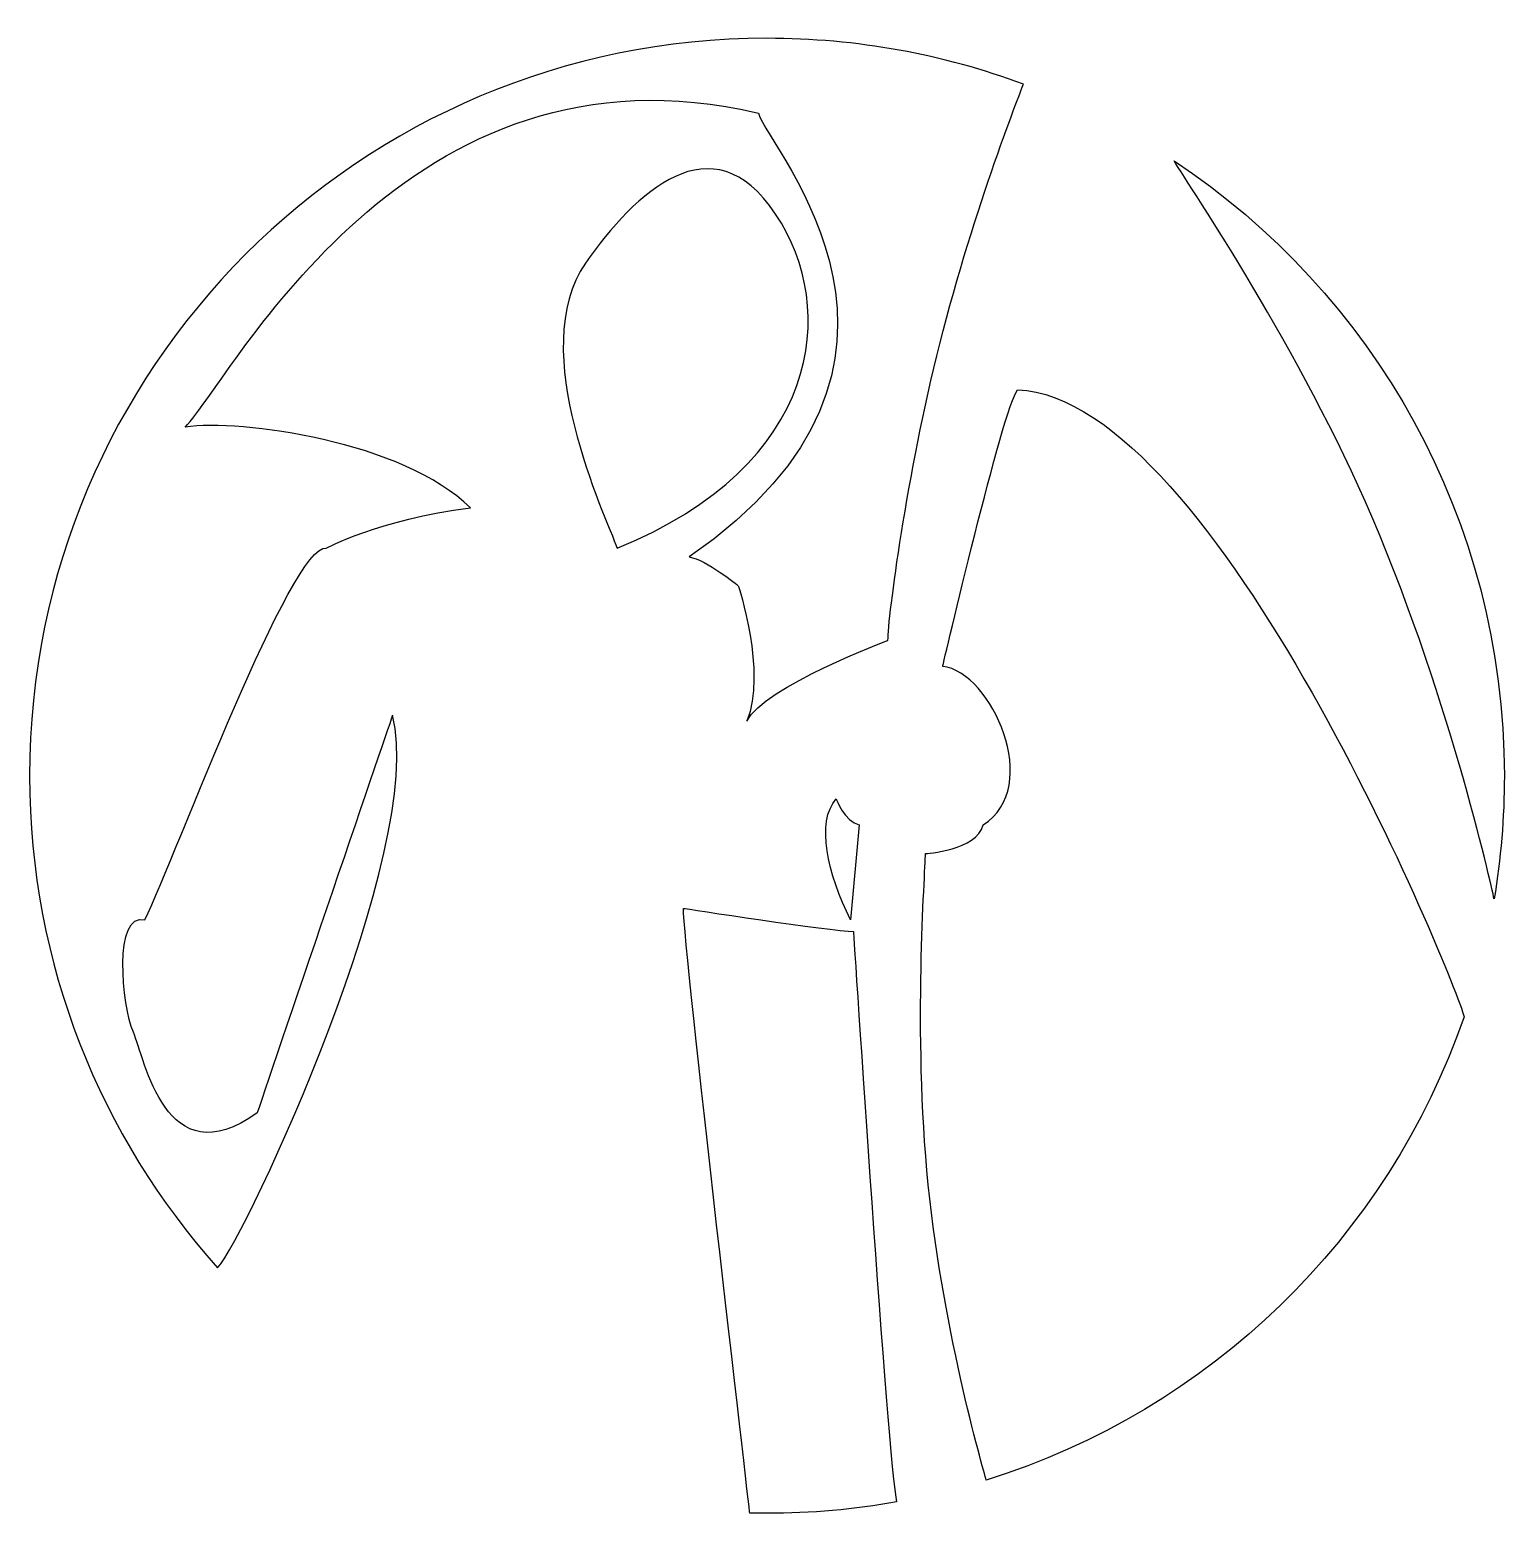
# Model space of a CAD drawing. Header units: centimetres. Extents: x -9.8 to 9.8, y -9.8 to 10.
import ezdxf

# ---------------------------------------------------------------- set-up
doc = ezdxf.new("R2010")
doc.units = ezdxf.units.CM
doc.header["$MEASUREMENT"] = 0
doc.layers.add('Camada 1', color=7, linetype='Continuous')

msp = doc.modelspace()

# ---------------------------------------------------------------- linework, layer by layer
at = {"layer": 'Camada 1'}
for points, knots in [([(-7.33748, -6.56894), (-8.89876, -4.82621), (-9.84824, -2.52397), (-9.84824, 0), (-9.84824, 0), (-9.84824, 5.43907), (-5.43907, 9.84824), (0, 9.84824), (0, 9.84824), (1.20454, 9.84824), (2.3586, 9.63197), (3.42543, 9.23615), (3.42543, 9.23615), (3.42543, 9.23615), (2.77225, 7.60068), (2.30817, 5.77045), (2.30817, 5.77045), (1.86806, 4.03465), (1.6157, 2.10766), (1.6157, 1.80808), (1.6157, 1.80808), (1.6157, 1.80808), (-0.0385, 1.19255), (-0.2693, 0.73093), (-0.2693, 0.73093), (-0.00001, 1.3849), (-0.38471, 2.53899), (-0.38471, 2.53899), (-0.38471, 2.53899), (-0.38471, 2.53899), (-0.80788, 2.88522), (-1.03871, 2.92369), (-1.03871, 2.92369), (2.69287, 5.50116), (0.03844, 8.34791), (-0.11542, 8.84803), (-0.11542, 8.84803), (-4.80872, 9.96365), (-7.1169, 5.34728), (-7.77087, 4.65484), (-7.77087, 4.65484), (-7.03996, 4.77025), (-4.8472, 4.46249), (-3.96238, 3.57769), (-3.96238, 3.57769), (-5.19341, 3.42381), (-5.88585, 3.03913), (-5.88585, 3.03913), (-5.88585, 3.03913), (-6.3475, 3.11607), (-7.88629, -1.03865), (-8.30946, -1.92345), (-8.30946, -1.92345), (-8.73263, -1.80807), (-8.61722, -3.07754), (-8.46334, -3.42377), (-8.46334, -3.42377), (-8.30946, -3.77), (-8.04017, -5.38571), (-6.80914, -4.50092), (-6.80914, -4.50092), (-6.53985, -3.69307), (-5.00108, 0.80787), (-5.00108, 0.80787), (-5.00108, 0.80787), (-4.53943, -0.96173), (-6.95277, -6.14579), (-7.33748, -6.56894)], [0, 0, 0, 0, 0.05555556, 0.05555556, 0.05555556, 0.05555556, 0.11111111, 0.11111111, 0.11111111, 0.11111111, 0.16666667, 0.16666667, 0.16666667, 0.16666667, 0.22222222, 0.22222222, 0.22222222, 0.22222222, 0.27777778, 0.27777778, 0.27777778, 0.27777778, 0.33333333, 0.33333333, 0.33333333, 0.33333333, 0.38888889, 0.38888889, 0.38888889, 0.38888889, 0.44444444, 0.44444444, 0.44444444, 0.44444444, 0.5, 0.5, 0.5, 0.5, 0.55555556, 0.55555556, 0.55555556, 0.55555556, 0.61111111, 0.61111111, 0.61111111, 0.61111111, 0.66666667, 0.66666667, 0.66666667, 0.66666667, 0.72222222, 0.72222222, 0.72222222, 0.72222222, 0.77777778, 0.77777778, 0.77777778, 0.77777778, 0.83333333, 0.83333333, 0.83333333, 0.83333333, 0.88888889, 0.88888889, 0.88888889, 0.88888889, 1, 1, 1, 1]), ([(-2.00044, 3.03911), (-2.15432, 3.46228), (-3.23147, 5.69352), (-2.42361, 6.8476), (-2.42361, 6.8476), (-1.76252, 7.79203), (-0.73094, 8.77107), (0.11538, 7.50157), (0.11538, 7.50157), (0.96173, 6.2321), (0.73091, 4.15473), (-2.00044, 3.03911)], [0, 0, 0, 0, 0.25, 0.25, 0.25, 0.25, 0.5, 0.5, 0.5, 0.5, 1, 1, 1, 1]), ([(8.07863, 3.46228), (9.16279, 0.92479), (9.71172, -1.64365), (9.71172, -1.64365), (9.71172, -1.64365), (9.80152, -1.10914), (9.84825, -0.56005), (9.84825, 0.00002), (9.84825, 0.00002), (9.84825, 3.42942), (8.09536, 6.4494), (5.43672, 8.2129), (5.43672, 8.2129), (5.66311, 7.84685), (7.13878, 5.66208), (8.07863, 3.46228)], [0, 0, 0, 0, 0.2, 0.2, 0.2, 0.2, 0.4, 0.4, 0.4, 0.4, 0.6, 0.6, 0.6, 0.6, 1, 1, 1, 1]), ([(2.15432, -5.46269), (2.35466, -7.46), (2.92928, -9.40525), (2.92928, -9.40525), (2.92928, -9.40525), (5.91531, -8.4763), (8.29196, -6.16453), (9.31018, -3.21903), (9.31018, -3.21903), (9.19424, -2.73135), (6.00125, 5.03952), (3.34684, 5.15493), (3.34684, 5.15493), (3.15449, 4.92411), (2.34664, 1.46185), (2.34664, 1.46185), (2.34664, 1.46185), (3.00064, 1.38491), (3.69308, -0.15388), (2.8852, -0.654), (2.8852, -0.654), (2.80826, -1.00023), (2.11582, -1.03868), (2.11582, -1.03868), (2.11582, -1.03868), (2.11585, -1.29238), (1.94802, -3.40622), (2.15432, -5.46269)], [0, 0, 0, 0, 0.125, 0.125, 0.125, 0.125, 0.25, 0.25, 0.25, 0.25, 0.375, 0.375, 0.375, 0.375, 0.5, 0.5, 0.5, 0.5, 0.625, 0.625, 0.625, 0.625, 0.75, 0.75, 0.75, 0.75, 1, 1, 1, 1]), ([(1.11562, -1.92347), (1.11562, -1.92347), (1.23103, -0.654), (1.23103, -0.654), (1.23103, -0.654), (1.03865, -0.61553), (0.92327, -0.30777), (0.92327, -0.30777), (0.92327, -0.30777), (0.654, -0.6155), (0.80785, -1.30797), (1.11562, -1.92347)], [0, 0, 0, 0, 0.25, 0.25, 0.25, 0.25, 0.5, 0.5, 0.5, 0.5, 1, 1, 1, 1]), ([(-0.22945, -9.84565), (-0.1532, -9.84737), (-0.07671, -9.84824), (0, -9.84824), (0, -9.84824), (0.59079, -9.84824), (1.16941, -9.7962), (1.73157, -9.6965), (1.73157, -9.6965), (1.61571, -9.19427), (1.15409, -2.07737), (1.15409, -2.07737), (1.15409, -2.07737), (0.8848, -2.07737), (-1.11561, -1.76961), (-1.11561, -1.76961), (-1.11561, -1.76961), (-1.11562, -2.2697), (-0.22945, -9.84565), (-0.22945, -9.84565)], [0, 0, 0, 0, 0.16666667, 0.16666667, 0.16666667, 0.16666667, 0.33333333, 0.33333333, 0.33333333, 0.33333333, 0.5, 0.5, 0.5, 0.5, 0.66666667, 0.66666667, 0.66666667, 0.66666667, 1, 1, 1, 1])]:
    msp.add_open_spline(points, degree=3, knots=knots, dxfattribs=at)

doc.saveas('drawing.dxf')
